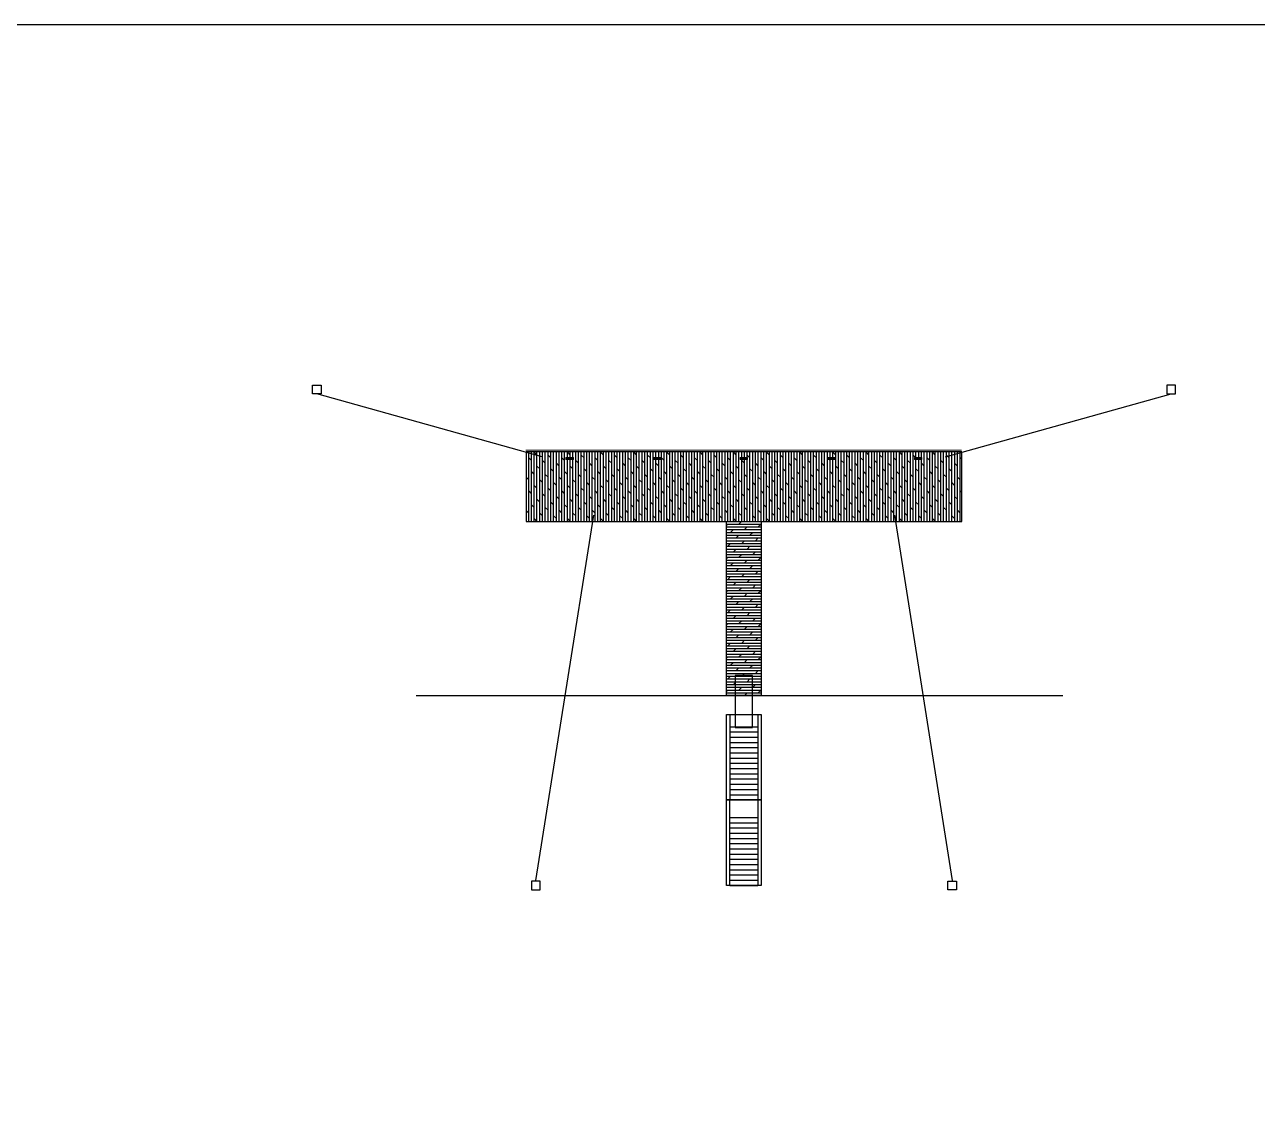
# Model space of a CAD drawing. Header units: millimetres. Extents: x 20612 to 343412, y -116527 to 156976.
# Drawn here: x 192496 to 263241, y -54070 to 8388 of the extents above; entities that cross this region are included whole.
import ezdxf

# ---------------------------------------------------------------- set-up
doc = ezdxf.new("R2010")
doc.units = ezdxf.units.MM
doc.header["$LTSCALE"] = 1000
doc.layers.add('00标注文字', color=2, linetype='Continuous', lineweight=15)
doc.layers.add('L-Water', color=150, linetype='Continuous')
doc.layers.add('W-WOOD_FLOOR木地板', color=30, linetype='Continuous')

# ---------------------------------------------------------------- blocks, each defined once
blk = doc.blocks.new('游艇码头系船柱')
at = {"layer": '00标注文字', "color": 2}
for p, q in [((0.04, 0.1), (0.05, 0.1)), ((0.04, 0.05), (0.05, 0.05)), ((0.05, 0.1), (0.05, 0.05)), ((0.05, 0.09), (0.1, 0.09)), ((0.05, 0.05), (0.1, 0.05)), ((0.15, 0.11), (0.19, 0.11)), ((0.15, 0.04), (0.19, 0.04)), ((0.43, 0.09), (0.18, 0.09)), ((0.43, 0.05), (0.18, 0.05)), ((0.46, 0.11), (0.42, 0.11)), ((0.46, 0.04), (0.42, 0.04)), ((0.57, 0.09), (0.51, 0.09)), ((0.57, 0.05), (0.51, 0.05)), ((0.57, 0.1), (0.57, 0.1)), ((0.57, 0.1), (0.57, 0.05)), ((0.57, 0.05), (0.57, 0.05))]:
    blk.add_line(p, q, dxfattribs=at)
blk.add_lwpolyline([(0, 0.15), (0.61, 0.15), (0.61, 0), (0, 0)], close=True, dxfattribs=at)
for centre in [(0.13, 0.07), (0.48, 0.07)]:
    blk.add_circle(centre, 0.04, dxfattribs=at)
at = {"layer": '00标注文字', "color": 8}
for centre in [(0.13, 0.07), (0.48, 0.07)]:
    blk.add_circle(centre, 0.035, dxfattribs=at)
at = {"layer": '00标注文字', "color": 2}
for centre, radius, start, end in [((0.05, 0.07), 0.0256, 102.6804, 257.3196), ((0.15, 0.07), 0.035, 325.1501, 34.8499), ((0.19, 0.07), 0.035, 34.8499, 90), ((0.19, 0.07), 0.035, 270, 325.1501), ((0.42, 0.07), 0.035, 90, 145.1501), ((0.42, 0.07), 0.035, 214.8499, 270), ((0.46, 0.07), 0.035, 145.1501, 214.8499), ((0.56, 0.07), 0.0256, 282.6804, 77.3196)]:
    blk.add_arc(centre, radius, start, end, dxfattribs=at)
blk = doc.blocks.new('*U284')
at = {"layer": '00标注文字', "xscale": -693.1336901761795, "yscale": 693.1336901761795, "zscale": 693.1336901761795}
blk.add_blockref('游艇码头系船柱', (211, -52), dxfattribs=at)
blk = doc.blocks.new('*U286')
at = {"color": 0, "linetype": 'ByBlock', "lineweight": -2, "transparency": 16777216}
for p in [(0, 0), (5000, 0), (10000, 0), (15000, 0), (20000, 0)]:
    blk.add_blockref('*U284', p, dxfattribs=at)
blk = doc.blocks.new('*U287')
blk.add_line((-800, 0), (800, 0))
blk = doc.blocks.new('*U288')
at = {"color": 0, "linetype": 'ByBlock', "lineweight": -2, "transparency": 16777216}
for p in [(0, 4200), (0, 3900), (0, 3600), (0, 3300), (0, 3000), (0, 2700), (0, 2400), (0, 2100), (0, 1800), (0, 1500), (0, 1200), (0, 900), (0, 600), (0, 300), (0, 0)]:
    blk.add_blockref('*U287', p, dxfattribs=at)
blk = doc.blocks.new('*U293')
blk.add_line((-800, 0), (800, 0))
blk = doc.blocks.new('*U295')
at = {"color": 0, "linetype": 'ByBlock', "lineweight": -2, "transparency": 16777216}
for p in [(0, 3900), (0, 3600), (0, 3300), (0, 3000), (0, 2700), (0, 2400), (0, 2100), (0, 1800), (0, 1500), (0, 1200), (0, 900), (0, 600), (0, 300), (0, 0)]:
    blk.add_blockref('*U293', p, dxfattribs=at)

msp = doc.modelspace()

# ---------------------------------------------------------------- hatches: boundary and pattern name
at = {"layer": 'W-WOOD_FLOOR木地板'}
h = msp.add_hatch(dxfattribs=at)
h.set_pattern_fill('DOLMIT', color=256, scale=200, angle=90)
h.set_pattern_definition([(90, (-191958.42, -97762.5), (-158.74841, 1e-14), []), (135, (-191958.4, -97762.5), (-317.4966, -317.4966), [224.50425, -449.008])])
h.paths.add_polyline_path([(221274.1, -20140.5), (246274.1, -20140.5), (246274.1, -16140.5), (221274.1, -16140.5)])
h = msp.add_hatch(dxfattribs=at)
h.set_pattern_fill('DOLMIT', color=256, scale=200)
h.set_pattern_definition([(0, (-191958.42, -97762.5), (0, 158.74841), []), (45, (-191958.4, -97762.5), (-317.4966, 317.4966), [224.50425, -449.008])])
h.paths.add_polyline_path([(232774.1, -20140.5), (234774.1, -20140.5), (234774.1, -30140.5), (232774.1, -30140.5)])

# ---------------------------------------------------------------- linework, layer by layer
for p, q in [((222204, -16422), (209258.3, -12812.8)), ((245344.2, -16422), (258289.9, -12812.8)), ((225140.1, -19780.5), (221818.6, -40758.4)), ((242408.1, -19780.5), (245729.6, -40758.4)), ((232974.1, -31219.3), (232974.1, -36127.6)), ((234574.1, -31219.3), (234574.1, -36127.6)), ((234574.1, -36127.6), (234574.1, -41035.8))]:
    msp.add_line(p, q)
for points in [[(56871.2, 8388), (343411.7, 8388), (343411.7, -116527.4), (56871.2, -116527.4)], [(209508.3, -12812.8), (209008.3, -12812.8), (209008.3, -12312.8), (209508.3, -12312.8)], [(258039.9, -12812.8), (258539.9, -12812.8), (258539.9, -12312.8), (258039.9, -12312.8)], [(233274.1, -31978), (234274.1, -31978), (234274.1, -28978), (233274.1, -28978)], [(232774.1, -31219.3), (234774.1, -31219.3), (234774.1, -36127.6), (232774.1, -36127.6)], [(232774.1, -36127.6), (234774.1, -36127.6), (234774.1, -41035.8), (232774.1, -41035.8)], [(232974.1, -36127.6), (234574.1, -36127.6), (234574.1, -41035.8), (232974.1, -41035.8)], [(222076.5, -40794.2), (221576.5, -40794.2), (221576.5, -41294.2), (222076.5, -41294.2)], [(245471.8, -40794.2), (245971.8, -40794.2), (245971.8, -41294.2), (245471.8, -41294.2)]]:
    msp.add_lwpolyline(points, close=True)
at = {"color": 4, "const_width": 50}
msp.add_lwpolyline([(221252.1, -16044.1), (246263.8, -16041.1)], dxfattribs=at)
at = {"layer": 'L-Water'}
msp.add_line((214957, -30140.5), (252080, -30140.5), dxfattribs=at)
at = {"layer": 'W-WOOD_FLOOR木地板'}
for points in [[(221274.1, -20140.5), (246274.1, -20140.5), (246274.1, -16140.5), (221274.1, -16140.5)], [(232774.1, -20140.5), (234774.1, -20140.5), (234774.1, -30140.5), (232774.1, -30140.5)]]:
    msp.add_lwpolyline(points, close=True, dxfattribs=at)

# ---------------------------------------------------------------- block references
for name, p in [('*U286', (223774.1, -16525.9)), ('*U288', (233774.1, -36127.6)), ('*U295', (233774.1, -41035.8))]:
    msp.add_blockref(name, p)

doc.saveas('drawing.dxf')
